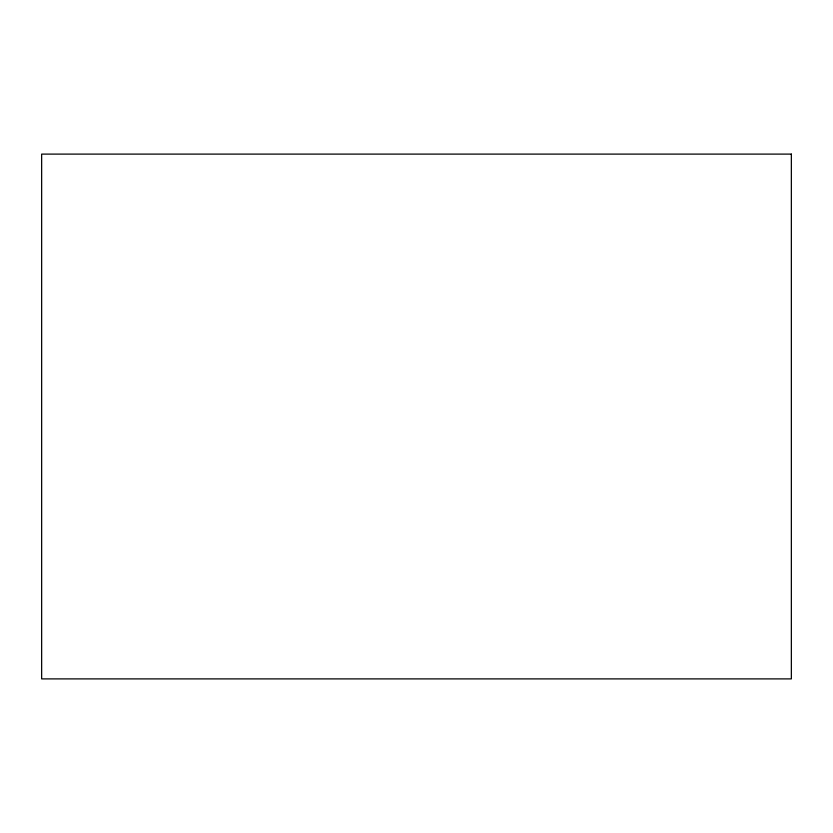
<?xml version="1.0" encoding="UTF-8"?>
<svg xmlns="http://www.w3.org/2000/svg" width="833" height="833" viewBox="0 0 833 833"><rect width="100%" height="100%" fill="white"/><g stroke="black" fill="none" stroke-linecap="round" stroke-linejoin="round"><path stroke-width="1.25" d="M791.35 154.105L41.65 154.105L41.65 678.895L791.35 678.895L791.35 154.105"/></g></svg>
